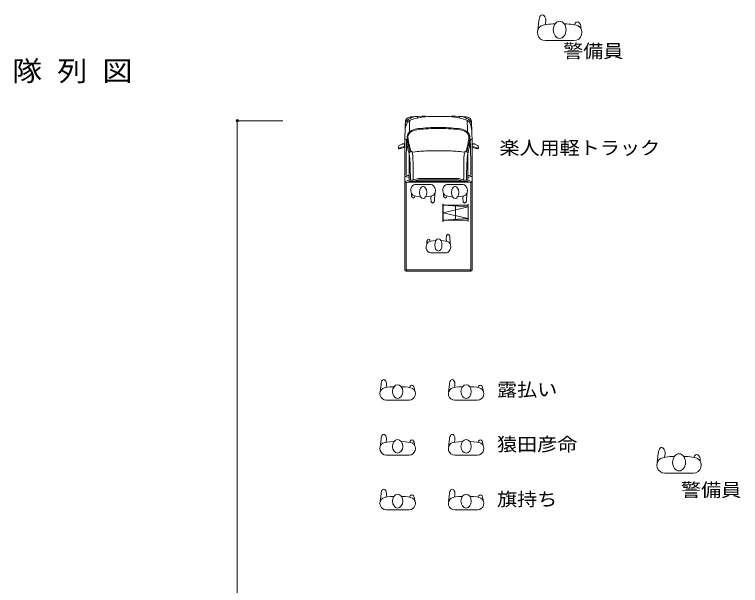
# Model space of a CAD drawing. Units: millimetres on the paper. Extents: x -135 to 31, y -123 to 152.
# Drawn here: x -128.4 to 30.6, y 27.3 to 152.3 of the extents above; entities that cross this region are included whole.
import ezdxf
from ezdxf.enums import TextEntityAlignment as Align

# ---------------------------------------------------------------- set-up
doc = ezdxf.new("R2010")
doc.units = ezdxf.units.MM
doc.header["$PDMODE"] = 32
doc.header["$PDSIZE"] = 0.5
doc.layers.add('0-0_春行列', color=7, linetype='Continuous', lineweight=18)
doc.styles.add('ＭＳ 明朝', font='')
doc.styles.get('ＭＳ 明朝').set_extended_font_data('MS Mincho')

msp = doc.modelspace()

# ---------------------------------------------------------------- linework, layer by layer
at = {"layer": '0-0_春行列', "lineweight": 9}
for p, q in [((-13.528, 150.92), (-13.766, 148.836)), ((-12.024, 150.822), (-12.129, 150.074)), ((-5.851, 146.577), (-12.096, 146.577)), ((-79.593, 129.036), (-69.593, 129.036)), ((-79.593, -105.573), (-79.593, 129.036)), ((-40.623, 115.081), (-37.159, 115.081)), ((-33.612, 115.081), (-30.149, 115.081)), ((-36.365, 111.95), (-36.233, 113.453)), ((-29.355, 111.95), (-29.223, 113.453)), ((-37.199, 112.02), (-37.141, 112.56)), ((-30.189, 112.02), (-30.13, 112.56)), ((-34.585, 110.816), (-34.529, 110.816)), ((-34.529, 107.005), (-34.529, 110.816)), ((-34.529, 110.536), (-29.055, 110.536)), ((-31.792, 107.285), (-31.792, 110.536)), ((-29.055, 110.816), (-29.055, 107.005)), ((-29.055, 110.816), (-28.999, 110.816)), ((-29.055, 107.285), (-34.529, 107.285)), ((-33.842, 103.19), (-33.784, 102.651)), ((-33.008, 103.261), (-32.876, 101.758)), ((-37.266, 100.13), (-33.802, 100.13)), ((-48.114, 71.332), (-48.304, 69.665)), ((-46.911, 71.254), (-46.995, 70.655)), ((-33.114, 71.332), (-33.304, 69.665)), ((-31.911, 71.254), (-31.995, 70.655)), ((-41.973, 67.858), (-46.968, 67.858)), ((-26.973, 67.858), (-31.968, 67.858)), ((-48.114, 59.332), (-48.304, 57.665)), ((-46.911, 59.254), (-46.995, 58.655)), ((-33.114, 59.332), (-33.304, 57.665)), ((-31.911, 59.254), (-31.995, 58.655)), ((-41.973, 55.858), (-46.968, 55.858)), ((-26.973, 55.858), (-31.968, 55.858)), ((12.626, 56.217), (12.388, 54.132)), ((14.13, 56.119), (14.025, 55.37)), ((20.303, 51.874), (14.058, 51.874)), ((-48.114, 47.332), (-48.304, 45.665)), ((-46.911, 47.254), (-46.995, 46.655)), ((-33.114, 47.332), (-33.304, 45.665)), ((-31.911, 47.254), (-31.995, 46.655)), ((-41.973, 43.858), (-46.968, 43.858)), ((-26.973, 43.858), (-31.968, 43.858))]:
    msp.add_line(p, q, dxfattribs=at)
at = {"layer": '0-0_春行列'}
for p, q in [((-40.131, 129.635), (-40.131, 129.994)), ((-35.529, 130.008), (-37.194, 130.008)), ((-35.529, 130.008), (-33.864, 130.008)), ((-30.928, 129.635), (-30.928, 129.994)), ((-42.568, 128.234), (-42.798, 128.234)), ((-28.491, 128.234), (-28.261, 128.234)), ((-42.747, 125.009), (-42.883, 125.009)), ((-28.312, 125.009), (-28.176, 125.009)), ((-42.904, 122.955), (-42.904, 96.401)), ((-35.529, 122.472), (-37.094, 122.472)), ((-35.529, 122.472), (-33.965, 122.472)), ((-28.154, 122.955), (-28.154, 96.401)), ((-41.937, 121.697), (-41.937, 116.057)), ((-29.122, 121.697), (-29.122, 116.057)), ((-42.304, 117.032), (-41.937, 117.032)), ((-40.142, 116.346), (-40.969, 116.086)), ((-35.529, 116.397), (-39.813, 116.397)), ((-35.529, 116.097), (-39.813, 116.097)), ((-35.529, 116.397), (-31.246, 116.397)), ((-35.529, 116.097), (-31.246, 116.097)), ((-30.916, 116.346), (-30.09, 116.086)), ((-28.755, 117.032), (-29.122, 117.032)), ((-42.241, 115.978), (-42.904, 115.699)), ((-42.604, 115.499), (-42.904, 115.699)), ((-35.529, 115.624), (-42.309, 115.624)), ((-41.118, 116.063), (-41.815, 116.063)), ((-41.118, 115.763), (-41.815, 115.763)), ((-40.052, 116.06), (-40.879, 115.8)), ((-35.529, 115.828), (-40.79, 115.828)), ((-35.529, 115.828), (-30.268, 115.828)), ((-35.529, 115.624), (-28.75, 115.624)), ((-31.006, 116.06), (-30.18, 115.8)), ((-29.94, 116.063), (-29.244, 116.063)), ((-29.94, 115.763), (-29.244, 115.763)), ((-28.934, 115.701), (-28.454, 115.499)), ((-28.818, 115.978), (-28.154, 115.699)), ((-28.454, 115.499), (-28.154, 115.699)), ((-28.454, 115.499), (-28.454, 96.101)), ((-35.529, 96.401), (-42.604, 96.401)), ((-35.529, 96.101), (-42.604, 96.101)), ((-35.529, 96.401), (-28.454, 96.401)), ((-35.529, 96.101), (-28.454, 96.101))]:
    msp.add_line(p, q, dxfattribs=at)
msp.add_lwpolyline([(-42.124, 115.701), (-42.604, 115.499), (-42.604, 96.101)], dxfattribs=at)
at = {"layer": '0-0_春行列', "lineweight": 9}
for points in [[(-34.529, 107.005), (-34.585, 107.005), (-34.585, 110.816)], [(-34.529, 110.536), (-29.055, 110.186), (-34.529, 108.912), (-29.055, 107.635), (-34.529, 107.285)], [(-28.999, 110.816), (-28.999, 107.005), (-29.055, 107.005)]]:
    msp.add_lwpolyline(points, dxfattribs=at)
for centre, radius, start, end in [((-12.067, 148.345), 1.768, 123.37892, 269.08138), ((-5.88, 148.345), 1.768, 270.91862, 56.62108), ((-46.946, 69.272), 1.414, 123.37892, 269.08138), ((-41.995, 69.272), 1.414, 270.91862, 56.62108), ((-31.946, 69.272), 1.414, 123.37892, 269.08138), ((-26.995, 69.272), 1.414, 270.91862, 56.62108), ((-46.946, 57.272), 1.414, 123.37892, 269.08138), ((-41.995, 57.272), 1.414, 270.91862, 56.62108), ((-31.946, 57.272), 1.414, 123.37892, 269.08138), ((-26.995, 57.272), 1.414, 270.91862, 56.62108), ((14.087, 53.641), 1.768, 123.37892, 269.08138), ((20.274, 53.641), 1.768, 270.91862, 56.62108), ((-46.946, 45.272), 1.414, 123.37892, 269.08138), ((-41.995, 45.272), 1.414, 270.91862, 56.62108), ((-31.946, 45.272), 1.414, 123.37892, 269.08138), ((-26.995, 45.272), 1.414, 270.91862, 56.62108)]:
    msp.add_arc(centre, radius, start, end, dxfattribs=at)
at = {"layer": '0-0_春行列'}
for centre, radius, start, end in [((123.52, 122.246), 166.426, 177.71444, 179.75561), ((-41.874, 128.847), 0.9, 116.27586, 177.71444), ((-41.37, 128.182), 1.4, 120.22912, 155.62909), ((-41.555, 128.1), 1, 120.32075, 159.42002), ((-41.166, 127.412), 2.5, 95.1145, 116.27586), ((-39.332, 124.684), 5.449, 104.59547, 120.22912), ((-39.536, 124.647), 5, 103.17487, 120.32075), ((6.151, 126.007), 48.059, 176.30893, 179.30912), ((-37.991, 91.942), 38.111, 90.77489, 95.1145), ((-36.031, 109.674), 20.378, 94.34008, 103.17487), ((-38.505, 129.95), 0.1, 47.43491, 90.77489), ((-40.608, 127.661), 3.208, 44.79555, 47.43491), ((-37.194, 125.008), 5, 90, 94.34008), ((-33.864, 125.008), 5, 85.65992, 90), ((-35.028, 109.674), 20.378, 76.82513, 85.65992), ((-30.451, 127.661), 3.208, 132.56509, 135.20445), ((-32.553, 129.95), 0.1, 89.22511, 132.56509), ((-33.068, 91.942), 38.111, 84.8855, 89.22511), ((-31.523, 124.647), 5, 59.67925, 76.82513), ((-31.727, 124.684), 5.449, 59.77088, 75.40453), ((-29.893, 127.412), 2.5, 63.72414, 84.8855), ((-77.21, 126.007), 48.059, 0.69088, 3.69107), ((-29.504, 128.1), 1, 20.57998, 59.67925), ((-29.689, 128.182), 1.4, 24.37091, 59.77088), ((-29.185, 128.847), 0.9, 2.28556, 63.72414), ((-194.578, 122.246), 166.426, 0.24439, 2.28556), ((-37.055, 126.41), 5.806, 159.42002, 175.14228), ((-40.153, 127.631), 2.736, 155.62909, 164.85686), ((-39.382, 122.348), 5, 96.48343, 113.9941), ((-35.512, 88.293), 39.275, 90.02546, 96.48343), ((-35.512, 88.293), 39.075, 90.02559, 96.48343), ((-35.547, 88.293), 39.275, 83.51657, 89.97454), ((-35.547, 88.293), 39.075, 83.51657, 89.97441), ((-31.677, 122.348), 5, 66.0059, 83.51657), ((-34.003, 126.41), 5.806, 4.85772, 20.57998), ((-30.906, 127.631), 2.736, 15.14314, 24.37091), ((-40.724, 125.363), 1.7, 113.9941, 192.17243), ((-40.724, 125.363), 1.5, 113.9941, 192.17243), ((-39.382, 122.348), 4.8, 96.48343, 113.9941), ((-31.677, 122.348), 4.8, 66.0059, 83.51657), ((-30.335, 125.363), 1.5, 347.82757, 66.0059), ((-30.335, 125.363), 1.7, 347.82757, 66.0059), ((-42.747, 124.809), 0.2, 8.10832, 90), ((164.753, 118.258), 207.359, 178.25524, 180.25617), ((-11.757, 129.224), 31.103, 188.10832, 193.79643), ((162.771, 169.258), 209.876, 192.17243, 192.96048), ((162.771, 169.258), 209.676, 192.17243, 192.84261), ((-233.83, 169.258), 209.676, 347.15739, 347.82757), ((-233.83, 169.258), 209.876, 347.03952, 347.82757), ((-59.302, 129.224), 31.103, 346.20357, 351.89168), ((-235.812, 118.258), 207.359, 359.74383, 1.74476), ((-28.312, 124.809), 0.2, 90, 171.89168), ((-43.149, 123.187), 1.142, 171.64797, 190.00432), ((-57.963, 174.357), 53.109, 284.92777, 286.4414), ((-43.883, 123.295), 0.4, 124.27356, 171.64797), ((-44.175, 123.006), 0.1, 190.00432, 285.02911), ((-57.963, 174.357), 53.269, 285.02911, 286.29597), ((-42.432, 121.165), 2.977, 110.99226, 124.27356), ((-43.32, 123.478), 0.5, 85.72588, 110.99226), ((-43.373, 122.768), 1.212, 79.0646, 85.72588), ((-43.181, 123.762), 0.2, 20.98144, 79.0646), ((-43.316, 124.649), 0.786, 290.04391, 302.25079), ((-43.044, 123.324), 0.1, 286.29597, 349.54638), ((-43.908, 123.483), 0.979, 349.54638, 20.98144), ((-43.032, 122.341), 1.093, 83.13425, 84.64801), ((-41.074, 122.786), 0.6, 192.84261, 277.43155), ((-37.094, 102.472), 20, 90, 92.37113), ((-33.965, 102.472), 20, 87.62887, 90), ((-29.985, 122.786), 0.6, 262.56845, 347.15739), ((-27.742, 124.649), 0.786, 237.74921, 249.95609), ((-28.026, 122.341), 1.093, 95.35199, 96.86575), ((-27.151, 123.483), 0.979, 159.01856, 190.45362), ((-13.096, 174.357), 53.109, 253.5586, 255.07223), ((-28.015, 123.324), 0.1, 190.45362, 253.70403), ((-27.878, 123.762), 0.2, 100.9354, 159.01856), ((-13.096, 174.357), 53.269, 253.70403, 254.97089), ((-27.686, 122.768), 1.212, 94.27412, 100.9354), ((-27.739, 123.478), 0.5, 69.00774, 94.27412), ((-28.627, 121.165), 2.977, 55.72644, 69.00774), ((-27.175, 123.295), 0.4, 8.35203, 55.72644), ((-26.883, 123.006), 0.1, 254.97089, 349.99568), ((-27.91, 123.187), 1.142, 349.99568, 8.35203), ((-38.934, 119.217), 4.098, 129.23675, 138.32947), ((-46.818, 120.614), 5, 3.53717, 13.79643), ((-126.765, 115.672), 85.1, 0.26318, 3.53717), ((-53.592, 118.499), 12.813, 15.24245, 17.01123), ((-44.124, 121.079), 3, 1.42454, 15.24245), ((-299.867, 114.719), 258.822, 0.29867, 1.42454), ((-36.475, 87.53), 34.955, 92.37113, 97.43155), ((-34.583, 87.53), 34.955, 82.56845, 87.62887), ((228.808, 114.719), 258.822, 178.57546, 179.70133), ((-26.935, 121.079), 3, 164.75755, 178.57546), ((-17.467, 118.499), 12.813, 162.98877, 164.75755), ((-32.125, 119.217), 4.098, 41.67053, 50.76325), ((55.707, 115.672), 85.1, 176.46283, 179.73682), ((-24.241, 120.614), 5, 166.20357, 176.46283), ((-41.889, 118.515), 1.825, 236.20366, 268.49914), ((-42.304, 117.332), 0.3, 180.25617, 270), ((-39.813, 115.297), 1.1, 90, 107.44719), ((-39.813, 115.297), 0.8, 90, 107.44719), ((-31.246, 115.297), 1.1, 72.55281, 90), ((-31.246, 115.297), 0.8, 72.55281, 90), ((-29.17, 118.515), 1.825, 271.50086, 303.79634), ((-28.755, 117.332), 0.3, 270, 359.74383), ((-41.815, 114.963), 1.1, 90, 112.78241), ((-41.815, 114.963), 0.8, 90, 112.78241), ((-41.118, 116.563), 0.5, 270, 287.44719), ((-41.118, 116.563), 0.8, 270, 287.44719), ((-29.94, 116.563), 0.8, 252.55281, 270), ((-29.94, 116.563), 0.5, 252.55281, 270), ((-29.244, 114.963), 1.1, 67.21759, 90), ((-29.244, 114.963), 0.8, 67.21759, 90), ((-42.604, 96.401), 0.3, 180, 270), ((-28.454, 96.401), 0.3, 270, 0)]:
    msp.add_arc(centre, radius, start, end, dxfattribs=at)
at = {"layer": '0-0_春行列', "lineweight": 9}
for centre, major_axis, ratio, start_param, end_param in [((-12.767, 150.915), (0, -1.312), 0.5714, 1.4994481, 4.7086941), ((-8.974, 149.601), (4.29, 0), 0.1614, 1.8069127, 2.8180793), ((-8.974, 149.601), (4.29, 0), 0.1614, 0.3235719, 1.3348855), ((-5.084, 149.396), (0, -1.312), 0.5714, 1.4321215, 4.1868514), ((-40.607, 113.806), (0, 1.275), 0.769231, 0.016033, 2.5590206), ((-37.175, 113.806), (0, 1.275), 0.769231, 3.7241647, 6.2671523), ((-33.597, 113.806), (0, 1.275), 0.769231, 0.016033, 2.5590206), ((-30.165, 113.806), (0, 1.275), 0.769231, 3.7241647, 6.2671523), ((-41.049, 113.048), (0, 0.946), 0.439538, 1.4321215, 4.1868514), ((-34.038, 113.048), (0, 0.946), 0.439538, 1.4321215, 4.1868514), ((-38.891, 112.901), (-2.379, 0), 0.20982, 0.3235719, 1.3348855), ((-38.891, 112.901), (-2.379, 0), 0.20982, 1.8069127, 2.8180793), ((-36.787, 111.953), (0, 0.946), 0.439538, 1.4994481, 4.7086941), ((-31.881, 112.901), (-2.379, 0), 0.20982, 0.3235719, 1.3348855), ((-31.881, 112.901), (-2.379, 0), 0.20982, 1.8069127, 2.8180793), ((-29.776, 111.953), (0, 0.946), 0.439538, 1.4994481, 4.7086941), ((-33.43, 103.257), (0, -0.946), 0.439538, 1.5744912, 4.7837372), ((-37.25, 101.404), (0, 1.275), 0.769231, 0.5825721, 3.1255596), ((-37.692, 102.162), (0, -0.946), 0.439538, 2.0963339, 4.8510638), ((-35.534, 102.31), (-2.379, 0), 0.20982, 4.9482998, 5.9596134), ((-35.534, 102.31), (-2.379, 0), 0.20982, 3.465106, 4.4762726), ((-33.818, 101.404), (0, 1.275), 0.769231, 3.1576257, 5.7006132), ((-47.506, 71.328), (0, -1.05), 0.5714, 1.4994481, 4.7086941), ((-32.506, 71.328), (0, -1.05), 0.5714, 1.4994481, 4.7086941), ((-44.47, 70.277), (3.432, 0), 0.1614, 1.8069127, 2.8180793), ((-44.47, 70.277), (3.432, 0), 0.1614, 0.3235719, 1.3348855), ((-41.359, 70.113), (0, -1.05), 0.5714, 1.4321215, 4.1868514), ((-29.47, 70.277), (3.432, 0), 0.1614, 1.8069127, 2.8180793), ((-29.47, 70.277), (3.432, 0), 0.1614, 0.3235719, 1.3348855), ((-26.359, 70.113), (0, -1.05), 0.5714, 1.4321215, 4.1868514), ((-47.506, 59.328), (0, -1.05), 0.5714, 1.4994481, 4.7086941), ((-32.506, 59.328), (0, -1.05), 0.5714, 1.4994481, 4.7086941), ((-41.359, 58.113), (0, -1.05), 0.5714, 1.4321215, 4.1868514), ((-26.359, 58.113), (0, -1.05), 0.5714, 1.4321215, 4.1868514), ((-44.47, 58.277), (3.432, 0), 0.1614, 1.8069127, 2.8180793), ((-44.47, 58.277), (3.432, 0), 0.1614, 0.3235719, 1.3348855), ((-29.47, 58.277), (3.432, 0), 0.1614, 1.8069127, 2.8180793), ((-29.47, 58.277), (3.432, 0), 0.1614, 0.3235719, 1.3348855), ((13.387, 56.212), (0, -1.312), 0.5714, 1.4994481, 4.7086941), ((21.07, 54.693), (0, -1.312), 0.5714, 1.4321215, 4.1868514), ((17.181, 54.897), (4.29, 0), 0.1614, 1.8069127, 2.8180793), ((17.181, 54.897), (4.29, 0), 0.1614, 0.3235719, 1.3348855), ((-47.506, 47.328), (0, -1.05), 0.5714, 1.4994481, 4.7086941), ((-32.506, 47.328), (0, -1.05), 0.5714, 1.4994481, 4.7086941), ((-44.47, 46.277), (3.432, 0), 0.1614, 1.8069127, 2.8180793), ((-44.47, 46.277), (3.432, 0), 0.1614, 0.3235719, 1.3348855), ((-41.359, 46.113), (0, -1.05), 0.5714, 1.4321215, 4.1868514), ((-29.47, 46.277), (3.432, 0), 0.1614, 1.8069127, 2.8180793), ((-29.47, 46.277), (3.432, 0), 0.1614, 0.3235719, 1.3348855), ((-26.359, 46.113), (0, -1.05), 0.5714, 1.4321215, 4.1868514)]:
    msp.add_ellipse(centre, major_axis=major_axis, ratio=ratio, start_param=start_param, end_param=end_param, dxfattribs=at)
for centre, major_axis, ratio in [((-8.974, 148.959), (0, -1.875), 0.75), ((-38.891, 113.363), (0, 1.352), 0.576923), ((-31.881, 113.363), (0, 1.352), 0.576923), ((-35.534, 101.847), (0, -1.352), 0.576923), ((-44.47, 69.764), (0, -1.5), 0.75), ((-29.47, 69.764), (0, -1.5), 0.75), ((-44.47, 57.764), (0, -1.5), 0.75), ((-29.47, 57.764), (0, -1.5), 0.75), ((17.181, 54.256), (0, -1.875), 0.75), ((-44.47, 45.764), (0, -1.5), 0.75), ((-29.47, 45.764), (0, -1.5), 0.75)]:
    msp.add_ellipse(centre, major_axis=major_axis, ratio=ratio, dxfattribs=at)
at = {"layer": '0-0_春行列'}
msp.add_point((-79.593, 129.036), dxfattribs=at)

# ---------------------------------------------------------------- texts
at = {"layer": '0-0_春行列', "style": 'ＭＳ 明朝', "width": 1.1}
for s, height, p in [('警備員', 2.933, (-8.234, 141.949)), ('隊 列 図', 4.399, (-128.935, 136.42)), ('楽人用軽トラック', 2.933, (-22.179, 120.752)), ('露払い', 2.933, (-22.705, 67.858)), ('猿田彦命', 2.933, (-22.705, 55.858)), ('警備員', 2.933, (17.599, 45.887)), ('旗持ち', 2.933, (-22.705, 43.858))]:
    msp.add_text(s, height=height, dxfattribs=at).set_placement(p, align=Align.BOTTOM_LEFT)

doc.saveas('drawing.dxf')
